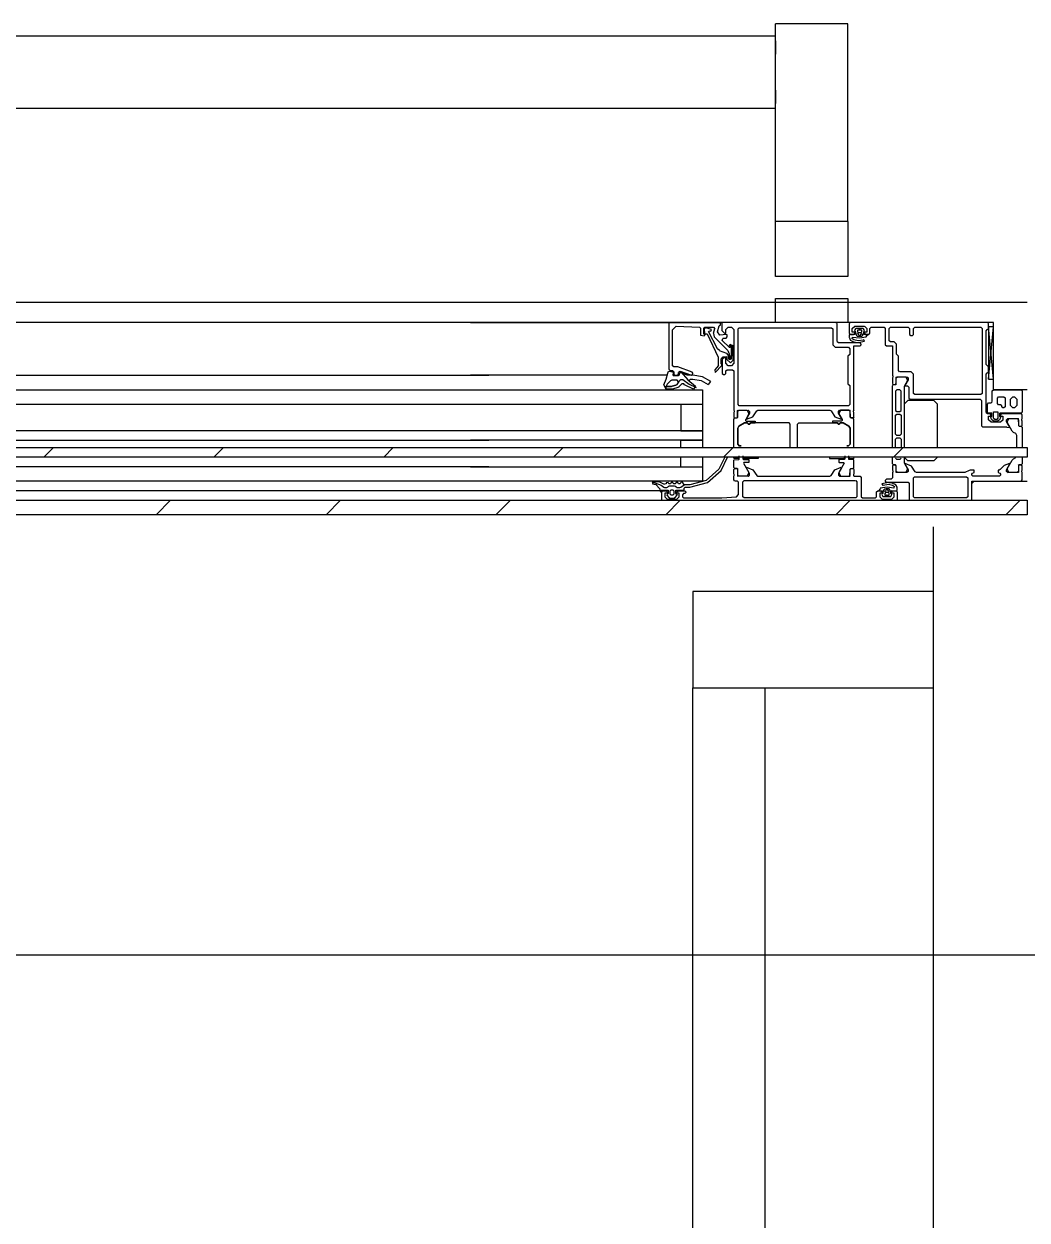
# Model space of a CAD drawing. Header units: metres. Extents: x 2.3 to 42.8, y 0.9 to 31.9.
# Drawn here: x 4.9037 to 5.068, y 13.5045 to 13.7004 of the extents above; entities that cross this region are included whole.
import ezdxf

# ---------------------------------------------------------------- set-up
doc = ezdxf.new("R2010")
doc.units = ezdxf.units.M
for name, color, linetype in [('ARREDI', 9, 'Continuous'), ('INFISSI_VETRATE', 4, 'Continuous'), ('PARETI_STRUTTURE', 7, 'Continuous')]:
    doc.layers.add(name, color=color, linetype=linetype)

msp = doc.modelspace()

# ---------------------------------------------------------------- linework, layer by layer
at = {"layer": 'ARREDI'}
for points in [[(5.03863, 13.66805), (5.03863, 13.69833), (5.03863, 13.69944), (5.03863, 13.70015), (5.03863, 13.70038), (5.02682, 13.70038)], [(5.03862, 13.66804), (5.02682, 13.66804), (5.02682, 13.69832), (5.02682, 13.69945), (5.02682, 13.70014), (5.02682, 13.70038)], [(5.02682, 13.69839), (4.7638, 13.69839)], [(5.03863, 13.68838), (5.03863, 13.68984), (5.03863, 13.69154), (5.03863, 13.69335), (5.03863, 13.69517), (5.03863, 13.69687), (5.03863, 13.69833), (5.03863, 13.69944)], [(5.02682, 13.6976), (5.02682, 13.69665), (5.02682, 13.69543)], [(5.02682, 13.68953), (5.02682, 13.68831), (5.02682, 13.68736)], [(4.7638, 13.68658), (5.02681, 13.68658)], [(5.02682, 13.65902), (5.02682, 13.66805)], [(5.03863, 13.66804), (5.03863, 13.65902)], [(5.03863, 13.65902), (5.02682, 13.65902)], [(5.02682, 13.6515), (5.02682, 13.65543)], [(5.02682, 13.65543), (5.03863, 13.65543), (5.03863, 13.6515)], [(5.0625, 13.6515), (4.42386, 13.6515)], [(5.03863, 13.6515), (5.02682, 13.6515)], [(4.7983, 13.64283), (4.97982, 13.64283)], [(4.7983, 13.64047), (4.97982, 13.64047)], [(4.7983, 13.6381), (4.97982, 13.6381)], [(4.7983, 13.63377), (4.97982, 13.63377)], [(4.7983, 13.63219), (4.97982, 13.63219)], [(4.97982, 13.62787), (4.7983, 13.62787)], [(4.97982, 13.62551), (4.7983, 13.62551)], [(4.97982, 13.62394), (4.7983, 13.62394)]]:
    msp.add_lwpolyline(points, dxfattribs=at)
at = {"layer": 'INFISSI_VETRATE'}
for points in [[(4.90694, 13.62945), (4.90851, 13.63102)], [(4.93478, 13.62945), (4.93635, 13.63102)], [(4.96262, 13.62945), (4.96419, 13.63102)], [(4.99046, 13.62945), (4.99203, 13.63102)], [(5.0183, 13.62945), (5.01987, 13.63102)], [(5.04614, 13.62945), (5.04771, 13.63102)], [(4.92533, 13.62), (4.92769, 13.62236)], [(4.95317, 13.62), (4.95553, 13.62236)], [(4.98101, 13.62), (4.98337, 13.62236)], [(5.00885, 13.62), (5.01121, 13.62236)], [(5.03669, 13.62), (5.03906, 13.62236)], [(5.06454, 13.62), (5.0669, 13.62236)]]:
    msp.add_lwpolyline(points, dxfattribs=at)
at = {"layer": 'PARETI_STRUTTURE'}
for points in [[(4.41835, 13.65484), (5.06802, 13.65484)], [(5.00934, 13.6515), (5.01801, 13.6515), (4.76798, 13.6515)], [(5.00935, 13.6515), (4.77665, 13.6515), (4.76799, 13.6515)], [(4.97686, 13.6515), (5.00954, 13.6515), (5.00935, 13.6513)], [(5.00935, 13.6513), (5.00935, 13.64381)], [(5.01777, 13.6511), (5.01781, 13.6511), (5.01781, 13.65149), (5.00954, 13.65149)], [(5.00994, 13.65029), (5.01055, 13.65087)], [(5.01055, 13.65088), (5.01436, 13.65071)], [(5.0173, 13.64993), (5.01757, 13.65095)], [(5.01757, 13.65096), (5.01777, 13.6511)], [(5.03671, 13.6515), (5.018, 13.6515), (5.018, 13.65016), (5.01845, 13.64972), (5.01868, 13.64972), (5.01868, 13.65032)], [(5.03691, 13.6515), (5.018, 13.6515)], [(5.03691, 13.6513), (5.03671, 13.65149)], [(5.03691, 13.64835), (5.03691, 13.6513)], [(5.03907, 13.6515), (5.03888, 13.6513)], [(5.03888, 13.6513), (5.03888, 13.64973)], [(5.06801, 13.64047), (5.0625, 13.64047), (5.0625, 13.6515), (5.0389, 13.6515)], [(5.06152, 13.6515), (5.03907, 13.6515)], [(5.03939, 13.65051), (5.03978, 13.6509)], [(5.03978, 13.6509), (5.04135, 13.6509)], [(5.04136, 13.6509), (5.04175, 13.65052)], [(5.06171, 13.6513), (5.06152, 13.65149)], [(5.06171, 13.65052), (5.06171, 13.65129)], [(5.00994, 13.64441), (5.00994, 13.65028)], [(5.01436, 13.65072), (5.01455, 13.65052)], [(5.01454, 13.65052), (5.01454, 13.64941)], [(5.01454, 13.6494), (5.01514, 13.64932)], [(5.01515, 13.64932), (5.01529, 13.64957), (5.01505, 13.64957), (5.01505, 13.65051)], [(5.01506, 13.65051), (5.01525, 13.65071)], [(5.0154, 13.65062), (5.01513, 13.65044)], [(5.01514, 13.65044), (5.01518, 13.64964), (5.01561, 13.64962), (5.01744, 13.64583), (5.01744, 13.64443)], [(5.01525, 13.65071), (5.01664, 13.65071)], [(5.01632, 13.65034), (5.0154, 13.65062)], [(5.01729, 13.64719), (5.01585, 13.65001)], [(5.01586, 13.65001), (5.01595, 13.65012)], [(5.01595, 13.65012), (5.01623, 13.65004)], [(5.01623, 13.65004), (5.01632, 13.65034)], [(5.01683, 13.65046), (5.01662, 13.6497)], [(5.01663, 13.6497), (5.01678, 13.64913)], [(5.01664, 13.65071), (5.01684, 13.65046)], [(5.01678, 13.64913), (5.019, 13.6469)], [(5.01771, 13.64943), (5.0173, 13.64993)], [(5.01879, 13.64953), (5.01771, 13.64943)], [(5.01808, 13.64855), (5.0182, 13.64888)], [(5.0182, 13.64889), (5.0187, 13.64893)], [(5.01868, 13.65031), (5.01907, 13.6507)], [(5.0187, 13.64893), (5.01888, 13.64912)], [(5.01888, 13.64945), (5.01879, 13.64953)], [(5.01888, 13.64912), (5.01888, 13.64945)], [(5.01907, 13.65071), (5.01959, 13.65071)], [(5.01958, 13.65071), (5.01997, 13.65032)], [(5.01998, 13.65031), (5.01998, 13.64795)], [(5.02069, 13.65043), (5.02088, 13.65063)], [(5.02069, 13.63803), (5.02069, 13.65043)], [(5.02088, 13.65063), (5.03601, 13.65063)], [(5.036, 13.65063), (5.0362, 13.65044)], [(5.0362, 13.65043), (5.0362, 13.64784)], [(5.03888, 13.64972), (5.03907, 13.64953)], [(5.03898, 13.64952), (5.0389, 13.64944)], [(5.0389, 13.64944), (5.0389, 13.64904), (5.03892, 13.64897)], [(5.03891, 13.64896), (5.03903, 13.64866)], [(5.03983, 13.64952), (5.03898, 13.64952)], [(5.03907, 13.64953), (5.03959, 13.64953)], [(5.03935, 13.6488), (5.03944, 13.6491)], [(5.03978, 13.64972), (5.03978, 13.64992), (5.03939, 13.64992), (5.03939, 13.65052)], [(5.03943, 13.64909), (5.04054, 13.64895), (5.04165, 13.64913)], [(5.03958, 13.64953), (5.03978, 13.64972)], [(5.03992, 13.65047), (5.03974, 13.65017)], [(5.03974, 13.65018), (5.03982, 13.65005)], [(5.0399, 13.6496), (5.03982, 13.64952)], [(5.03983, 13.65006), (5.03991, 13.64998)], [(5.0399, 13.64998), (5.0399, 13.64961)], [(5.03999, 13.6505), (5.03992, 13.65046)], [(5.04115, 13.6505), (5.03999, 13.6505)], [(5.04023, 13.64962), (5.04002, 13.64952), (5.04006, 13.64933)], [(5.04007, 13.64933), (5.04018, 13.64925)], [(5.04018, 13.64924), (5.04038, 13.64923), (5.04069, 13.64924), (5.04091, 13.64926)], [(5.04022, 13.65023), (5.04022, 13.64995)], [(5.04093, 13.65023), (5.04022, 13.65023)], [(5.04022, 13.64995), (5.04033, 13.64983)], [(5.04038, 13.64957), (5.04023, 13.64963)], [(5.04034, 13.64984), (5.04081, 13.64984)], [(5.04076, 13.64957), (5.04058, 13.64924), (5.04038, 13.64957)], [(5.04091, 13.64962), (5.04076, 13.64956)], [(5.04081, 13.64984), (5.04093, 13.64996)], [(5.04107, 13.64938), (5.04109, 13.64941), (5.04113, 13.64952), (5.04091, 13.64962)], [(5.04091, 13.64926), (5.04108, 13.64938)], [(5.04093, 13.64995), (5.04093, 13.65023)], [(5.04123, 13.65046), (5.04116, 13.6505)], [(5.04138, 13.65017), (5.04123, 13.65046)], [(5.04132, 13.64952), (5.04124, 13.64961)], [(5.04125, 13.64998), (5.04133, 13.65006)], [(5.04125, 13.6496), (5.04125, 13.64998)], [(5.04132, 13.65005), (5.04138, 13.65017)], [(5.04194, 13.64952), (5.04132, 13.64952)], [(5.04175, 13.65051), (5.04175, 13.64991), (5.04136, 13.64991), (5.04136, 13.64972)], [(5.04136, 13.64972), (5.04155, 13.64953)], [(5.04155, 13.64953), (5.04207, 13.64953)], [(5.04165, 13.64914), (5.04194, 13.64953)], [(5.04165, 13.64914), (5.04165, 13.64914)], [(5.04207, 13.64953), (5.04226, 13.64972)], [(5.04226, 13.65051), (5.04246, 13.65071)], [(5.04226, 13.64972), (5.04226, 13.65052)], [(5.04246, 13.65071), (5.04459, 13.65071)], [(5.04459, 13.65071), (5.04478, 13.65051)], [(5.04478, 13.65051), (5.04478, 13.64783)], [(5.04545, 13.65051), (5.04565, 13.6507)], [(5.04545, 13.6485), (5.04545, 13.6505)], [(5.04565, 13.65071), (5.04857, 13.65071)], [(5.04856, 13.65071), (5.04876, 13.65051)], [(5.04876, 13.65051), (5.04876, 13.64952)], [(5.04876, 13.64953), (5.04895, 13.64933)], [(5.04896, 13.64933), (5.04923, 13.64933)], [(5.04923, 13.64933), (5.04943, 13.64952)], [(5.04943, 13.65051), (5.04962, 13.6507)], [(5.04943, 13.64953), (5.04943, 13.65051)], [(5.04962, 13.65071), (5.06046, 13.65071)], [(5.06045, 13.65071), (5.06065, 13.65051)], [(5.06065, 13.65051), (5.06065, 13.63988)], [(5.06132, 13.65011), (5.06147, 13.65031)], [(5.06132, 13.64461), (5.06132, 13.65011)], [(5.06148, 13.65031), (5.06156, 13.65032)], [(5.06156, 13.65032), (5.06171, 13.65052)], [(5.0625, 13.64221), (5.0625, 13.65079), (5.06171, 13.65079), (5.06171, 13.64221), (5.0625, 13.64221), (5.06171, 13.65079)], [(5.06172, 13.64221), (5.06251, 13.65079)], [(5.01764, 13.64687), (5.01729, 13.64719)], [(5.01925, 13.64738), (5.01807, 13.64854)], [(5.019, 13.64691), (5.01923, 13.64635)], [(5.01938, 13.64787), (5.01921, 13.64771)], [(5.01921, 13.6477), (5.01932, 13.64759)], [(5.01937, 13.64738), (5.01926, 13.64738)], [(5.01932, 13.64759), (5.0195, 13.64777)], [(5.01985, 13.64768), (5.01938, 13.64787)], [(5.01951, 13.64754), (5.01938, 13.64737)], [(5.01949, 13.64777), (5.01969, 13.64767)], [(5.01958, 13.64751), (5.01951, 13.64754)], [(5.01958, 13.64622), (5.01958, 13.64751)], [(5.01969, 13.64766), (5.01969, 13.64625)], [(5.01985, 13.64527), (5.01985, 13.64768)], [(5.01998, 13.64795), (5.01998, 13.64756)], [(5.01998, 13.64756), (5.01998, 13.64481)], [(5.0362, 13.64783), (5.03659, 13.64745)], [(5.03659, 13.64744), (5.03876, 13.64744)], [(5.0371, 13.64815), (5.03691, 13.64834)], [(5.04065, 13.64815), (5.03711, 13.64815)], [(5.03896, 13.64724), (5.03896, 13.64626), (5.03868, 13.64598), (5.03868, 13.64145), (5.03896, 13.64117), (5.03896, 13.63804)], [(5.03876, 13.64744), (5.03895, 13.64725)], [(5.03903, 13.64865), (5.03906, 13.64861), (5.03932, 13.64847), (5.0395, 13.64839), (5.03971, 13.64831), (5.03992, 13.64825), (5.04013, 13.64821), (5.04033, 13.6482)], [(5.03964, 13.64865), (5.03947, 13.64873), (5.03935, 13.64881)], [(5.04034, 13.64847), (5.03964, 13.64864)], [(5.03966, 13.645), (5.03966, 13.64764), (5.04065, 13.64764)], [(5.04116, 13.64861), (5.04034, 13.64847)], [(5.04034, 13.6482), (5.04138, 13.64841)], [(5.04084, 13.64795), (5.04065, 13.64815)], [(5.04065, 13.64764), (5.04084, 13.64783)], [(5.04084, 13.64783), (5.04084, 13.64795)], [(5.04126, 13.64865), (5.04116, 13.64861)], [(5.04138, 13.6484), (5.04126, 13.64865)], [(5.04478, 13.64783), (5.04498, 13.64764)], [(5.04498, 13.64764), (5.04597, 13.64764), (5.04597, 13.645)], [(5.04565, 13.64831), (5.04545, 13.6485)], [(5.04624, 13.64831), (5.04566, 13.64831)], [(5.04663, 13.64791), (5.04624, 13.6483)], [(5.04695, 13.64362), (5.04695, 13.64598), (5.04663, 13.6463), (5.04663, 13.64791)], [(5.01884, 13.64643), (5.01763, 13.64686)], [(5.01792, 13.64546), (5.01821, 13.64584)], [(5.01792, 13.64472), (5.01792, 13.64546)], [(5.01848, 13.64579), (5.01809, 13.6454)], [(5.01809, 13.64539), (5.01809, 13.64314)], [(5.01821, 13.64584), (5.01878, 13.64594), (5.01878, 13.64547)], [(5.01868, 13.6448), (5.01868, 13.64579), (5.01848, 13.64579)], [(5.01878, 13.64547), (5.01945, 13.64488)], [(5.0191, 13.64606), (5.01884, 13.64644)], [(5.0191, 13.64549), (5.0191, 13.64606)], [(5.01953, 13.64549), (5.0191, 13.64549)], [(5.01923, 13.64635), (5.01923, 13.6455)], [(5.01923, 13.6455), (5.01942, 13.6455)], [(5.01943, 13.64591), (5.01954, 13.64612)], [(5.01943, 13.6455), (5.01943, 13.64592)], [(5.01945, 13.64488), (5.01984, 13.64527)], [(5.01953, 13.64612), (5.01959, 13.64622)], [(5.01963, 13.64613), (5.01953, 13.64595)], [(5.01953, 13.64594), (5.01953, 13.64549)], [(5.01969, 13.64625), (5.01962, 13.64613)], [(5.03966, 13.64461), (5.03966, 13.645)], [(5.04596, 13.645), (5.04596, 13.64461)], [(5.00849, 13.64125), (5.00889, 13.64218), (5.00918, 13.64317)], [(5.00918, 13.64316), (5.00923, 13.64341)], [(5.00923, 13.64341), (5.00937, 13.64351)], [(5.00935, 13.64382), (5.00954, 13.64362)], [(5.00937, 13.6435), (5.00993, 13.64339)], [(5.00954, 13.64362), (5.00993, 13.64362)], [(5.00992, 13.64339), (5.01002, 13.64327)], [(5.01013, 13.64421), (5.00994, 13.64441)], [(5.00994, 13.64362), (5.01013, 13.64343)], [(5.01002, 13.64326), (5.00997, 13.6429)], [(5.01073, 13.64421), (5.01013, 13.64421)], [(5.01013, 13.64342), (5.01013, 13.64304)], [(5.01013, 13.64303), (5.01033, 13.64284)], [(5.01072, 13.64283), (5.01092, 13.64303)], [(5.01079, 13.6442), (5.01073, 13.64421)], [(5.01315, 13.64334), (5.01079, 13.6442)], [(5.01092, 13.64333), (5.01118, 13.64351)], [(5.01092, 13.64303), (5.01092, 13.64332)], [(5.01101, 13.64285), (5.01118, 13.64331)], [(5.01117, 13.64331), (5.01137, 13.64335)], [(5.01118, 13.64351), (5.01302, 13.64285)], [(5.01137, 13.64335), (5.01242, 13.6421), (5.01369, 13.64107)], [(5.01234, 13.64283), (5.01143, 13.64325)], [(5.01302, 13.64285), (5.01328, 13.64303)], [(5.01328, 13.64316), (5.01316, 13.64334)], [(5.01328, 13.64303), (5.01328, 13.64316)], [(5.01745, 13.64442), (5.01686, 13.64373)], [(5.01686, 13.64373), (5.01693, 13.64327)], [(5.01693, 13.64327), (5.01804, 13.64445)], [(5.01799, 13.64459), (5.01792, 13.64473)], [(5.01804, 13.64444), (5.01799, 13.6446)], [(5.01809, 13.64315), (5.01828, 13.64296)], [(5.01848, 13.64295), (5.01867, 13.64315)], [(5.01907, 13.64441), (5.01868, 13.6448)], [(5.01868, 13.64354), (5.01887, 13.64374)], [(5.01868, 13.64315), (5.01868, 13.64354)], [(5.01888, 13.64374), (5.01978, 13.64374)], [(5.01958, 13.64441), (5.01907, 13.64441)], [(5.01998, 13.6448), (5.01959, 13.64441)], [(5.01978, 13.64374), (5.01997, 13.64355)], [(5.01998, 13.64354), (5.01998, 13.63713)], [(5.03966, 13.64283), (5.03966, 13.64461)], [(5.04596, 13.64461), (5.04596, 13.64283)], [(5.04714, 13.64342), (5.04695, 13.64362)], [(5.04903, 13.64342), (5.04715, 13.64342)], [(5.04943, 13.64303), (5.04904, 13.64342)], [(5.04943, 13.63988), (5.04943, 13.64303)], [(5.06148, 13.64442), (5.06132, 13.64461)], [(5.06132, 13.64303), (5.06147, 13.64322)], [(5.06132, 13.63672), (5.06132, 13.64303)], [(5.06156, 13.6444), (5.06147, 13.64442)], [(5.06148, 13.64322), (5.06156, 13.64323)], [(5.06171, 13.64421), (5.06156, 13.6444)], [(5.06156, 13.64324), (5.06171, 13.64343)], [(5.06171, 13.64343), (5.06171, 13.64421)], [(5.00908, 13.64283), (4.97686, 13.64283)], [(5.0089, 13.64055), (5.00849, 13.64125)], [(5.00907, 13.64136), (5.0089, 13.64104)], [(5.00981, 13.64055), (5.0089, 13.64055), (5.0089, 13.64104), (5.0089, 13.64102), (5.00975, 13.64102), (5.0089, 13.64102)], [(5.00963, 13.64192), (5.00907, 13.64136)], [(5.00982, 13.64202), (5.00963, 13.64192)], [(5.00976, 13.64102), (5.00987, 13.64103), (5.00976, 13.64102)], [(5.01068, 13.64202), (5.00982, 13.64202)], [(5.01049, 13.64122), (5.00986, 13.64104), (5.01049, 13.64122)], [(5.00997, 13.64291), (5.0101, 13.64277)], [(5.01009, 13.64278), (5.0109, 13.64278)], [(5.01033, 13.64283), (5.01072, 13.64283)], [(5.01049, 13.64122), (5.01068, 13.64134)], [(5.01089, 13.64168), (5.01067, 13.64202)], [(5.01068, 13.64134), (5.0109, 13.64168), (5.01111, 13.64205)], [(5.0109, 13.64278), (5.01101, 13.64286)], [(5.01144, 13.64146), (5.01102, 13.64098)], [(5.01111, 13.64205), (5.01129, 13.64216)], [(5.01128, 13.64216), (5.01153, 13.64216)], [(5.01177, 13.64142), (5.01144, 13.64146)], [(5.01154, 13.64216), (5.01162, 13.64214)], [(5.01163, 13.64214), (5.01266, 13.64139), (5.0138, 13.64081)], [(5.01192, 13.64127), (5.01177, 13.64142)], [(5.01338, 13.64058), (5.01192, 13.64128)], [(5.01327, 13.64283), (5.01234, 13.64283)], [(5.01266, 13.64186), (5.0128, 13.64221)], [(5.0128, 13.6422), (5.01327, 13.6422)], [(5.01327, 13.6422), (5.01462, 13.64198), (5.0158, 13.64133)], [(5.0162, 13.64182), (5.01482, 13.64257), (5.01328, 13.64284)], [(5.0137, 13.64107), (5.01338, 13.64059)], [(5.01581, 13.64133), (5.0162, 13.64183)], [(5.01828, 13.64295), (5.01848, 13.64295)], [(5.03966, 13.64244), (5.03966, 13.64283)], [(5.03966, 13.63712), (5.03966, 13.64244)], [(5.04596, 13.64283), (5.04605, 13.64272)], [(5.04604, 13.64255), (5.04596, 13.64244)], [(5.04596, 13.64244), (5.04596, 13.64147)], [(5.04596, 13.64146), (5.04608, 13.64134)], [(5.04597, 13.64114), (5.04616, 13.64133)], [(5.04597, 13.63102), (5.04597, 13.64113)], [(5.04604, 13.64273), (5.04604, 13.64255)], [(5.04608, 13.64134), (5.04647, 13.64134)], [(5.04617, 13.64133), (5.04649, 13.64133)], [(5.04647, 13.64134), (5.04659, 13.64147)], [(5.04649, 13.64133), (5.04661, 13.64146)], [(5.04659, 13.64146), (5.04659, 13.64255), (5.04832, 13.6426)], [(5.04659, 13.64255), (5.04663, 13.64259)], [(5.0466, 13.6424), (5.0468, 13.64259)], [(5.0466, 13.64145), (5.0466, 13.6424)], [(5.0468, 13.64259), (5.04818, 13.64259)], [(5.04792, 13.64109), (5.0479, 13.64099)], [(5.04844, 13.64199), (5.04793, 13.64109)], [(5.04852, 13.6424), (5.04852, 13.64212), (5.04798, 13.64118)], [(5.04798, 13.64118), (5.04802, 13.64109)], [(5.04802, 13.6411), (5.04844, 13.6411)], [(5.04817, 13.64259), (5.04845, 13.642)], [(5.04833, 13.6426), (5.04852, 13.6424)], [(5.04844, 13.6411), (5.04864, 13.64091)], [(4.97686, 13.64046), (5.01486, 13.64046), (5.01486, 13.63101)], [(5.0089, 13.64055), (5.0089, 13.64055)], [(5.00994, 13.64057), (5.0098, 13.64055)], [(5.0108, 13.64082), (5.00994, 13.64057)], [(5.01103, 13.64097), (5.01079, 13.64082)], [(5.04647, 13.64023), (5.04647, 13.63708)], [(5.04667, 13.64043), (5.04648, 13.64024)], [(5.04718, 13.64043), (5.04667, 13.64043)], [(5.04738, 13.64023), (5.04718, 13.64043)], [(5.04738, 13.63708), (5.04738, 13.64024)], [(5.0479, 13.64099), (5.0479, 13.63102)], [(5.04864, 13.6409), (5.04864, 13.6391)], [(5.04864, 13.63909), (5.04884, 13.6389)], [(5.04962, 13.63968), (5.04943, 13.63988)], [(5.06045, 13.63968), (5.04962, 13.63968)], [(5.06065, 13.63988), (5.06046, 13.63969)], [(5.0623, 13.64029), (5.0625, 13.64047)], [(5.0623, 13.63852), (5.0623, 13.6403)], [(5.0625, 13.64047), (5.06703, 13.64047)], [(5.06317, 13.63909), (5.06335, 13.63929)], [(5.06317, 13.63819), (5.06317, 13.63909)], [(5.06335, 13.63929), (5.06422, 13.63929)], [(5.06422, 13.63929), (5.06443, 13.63912)], [(5.06443, 13.63913), (5.06443, 13.63767)], [(5.0653, 13.6389), (5.06568, 13.63929)], [(5.06569, 13.63929), (5.06597, 13.63929)], [(5.06597, 13.63929), (5.06635, 13.6389)], [(5.06703, 13.64047), (5.06722, 13.64029)], [(5.06723, 13.64029), (5.06723, 13.63686)], [(5.01132, 13.6381), (5.01132, 13.63376), (5.01486, 13.63376), (4.97686, 13.63376)], [(4.97686, 13.6381), (5.01486, 13.6381)], [(5.01998, 13.63712), (5.02006, 13.63701)], [(5.0206, 13.63599), (5.0206, 13.63707), (5.02234, 13.63713)], [(5.0206, 13.63708), (5.02064, 13.63712)], [(5.02061, 13.63692), (5.02081, 13.63712)], [(5.02088, 13.63783), (5.02069, 13.63803)], [(5.02081, 13.63712), (5.02218, 13.63712)], [(5.03876, 13.63783), (5.02088, 13.63783)], [(5.02218, 13.63712), (5.02245, 13.63652)], [(5.02234, 13.63712), (5.02253, 13.63693)], [(5.02373, 13.63699), (5.02391, 13.63713)], [(5.02391, 13.63712), (5.03572, 13.63712)], [(5.03573, 13.63712), (5.03592, 13.63699)], [(5.0371, 13.63693), (5.0373, 13.63712)], [(5.03746, 13.63712), (5.03719, 13.63652)], [(5.0373, 13.63712), (5.039, 13.63712), (5.03904, 13.63599)], [(5.03883, 13.63712), (5.03746, 13.63712)], [(5.03896, 13.63803), (5.03876, 13.63784)], [(5.03903, 13.63692), (5.03884, 13.63712)], [(5.03899, 13.63712), (5.03904, 13.63708)], [(5.03958, 13.63702), (5.03967, 13.63713)], [(5.04789, 13.63811), (5.04789, 13.63103)], [(5.04848, 13.6387), (5.0479, 13.6381)], [(5.05278, 13.6387), (5.04848, 13.6387)], [(5.04884, 13.6389), (5.06034, 13.6389)], [(5.05337, 13.63811), (5.05277, 13.63871)], [(5.05337, 13.63102), (5.05337, 13.63811)], [(5.06033, 13.6389), (5.06053, 13.6387)], [(5.06053, 13.6387), (5.06053, 13.63456)], [(5.06152, 13.63813), (5.06171, 13.63831)], [(5.06152, 13.63677), (5.06152, 13.63813)], [(5.06171, 13.63831), (5.06214, 13.63831)], [(5.06214, 13.63831), (5.0623, 13.63851)], [(5.06335, 13.63799), (5.06317, 13.63819)], [(5.06367, 13.63799), (5.06335, 13.63799)], [(5.06388, 13.63783), (5.06367, 13.638)], [(5.06388, 13.63771), (5.06388, 13.63783)], [(5.06406, 13.63752), (5.06388, 13.63771)], [(5.06422, 13.63752), (5.06405, 13.63752)], [(5.06443, 13.63768), (5.06422, 13.63751)], [(5.0653, 13.63791), (5.0653, 13.6389)], [(5.06569, 13.63752), (5.0653, 13.63791)], [(5.06597, 13.63752), (5.06569, 13.63752)], [(5.06636, 13.63791), (5.06597, 13.63752)], [(5.06636, 13.6389), (5.06636, 13.63791)], [(5.02006, 13.63684), (5.01997, 13.63673)], [(5.01998, 13.63673), (5.01998, 13.636)], [(5.01998, 13.63599), (5.0201, 13.63587)], [(5.01998, 13.63566), (5.02017, 13.63586)], [(5.01998, 13.63102), (5.01998, 13.63566)], [(5.02006, 13.63702), (5.02006, 13.63684)], [(5.0201, 13.63587), (5.02048, 13.63587)], [(5.02017, 13.63586), (5.02049, 13.63586)], [(5.02048, 13.63587), (5.02061, 13.636)], [(5.02049, 13.63586), (5.02062, 13.63599)], [(5.02061, 13.63598), (5.02061, 13.63692)], [(5.02193, 13.63561), (5.0219, 13.63552)], [(5.02191, 13.63552), (5.02191, 13.63543)], [(5.02191, 13.63543), (5.02199, 13.63535)], [(5.02245, 13.63652), (5.02194, 13.63562)], [(5.02198, 13.63535), (5.02348, 13.63535)], [(5.02254, 13.63693), (5.02254, 13.63665), (5.02199, 13.63571)], [(5.02199, 13.63571), (5.02205, 13.63563)], [(5.02204, 13.63563), (5.02309, 13.63606), (5.02372, 13.63699)], [(5.02348, 13.63535), (5.02348, 13.63503)], [(5.03591, 13.63699), (5.03655, 13.63606), (5.03759, 13.63563)], [(5.03766, 13.63535), (5.03616, 13.63535)], [(5.03616, 13.63535), (5.03616, 13.63503)], [(5.03765, 13.63571), (5.03711, 13.63665), (5.03711, 13.63693)], [(5.03719, 13.63652), (5.0377, 13.63562)], [(5.0376, 13.63563), (5.03765, 13.63571)], [(5.03773, 13.63543), (5.03765, 13.63535)], [(5.03771, 13.63561), (5.03774, 13.63552)], [(5.03773, 13.63552), (5.03773, 13.63543)], [(5.03903, 13.63598), (5.03903, 13.63692)], [(5.03915, 13.63586), (5.03904, 13.63599)], [(5.03904, 13.63599), (5.03915, 13.63587)], [(5.03947, 13.63586), (5.03915, 13.63586)], [(5.03916, 13.63587), (5.03955, 13.63587)], [(5.03966, 13.63566), (5.03947, 13.63586)], [(5.03955, 13.63587), (5.03967, 13.636)], [(5.03958, 13.63684), (5.03958, 13.63702)], [(5.03966, 13.63673), (5.03958, 13.63684)], [(5.03966, 13.63599), (5.03966, 13.63673)], [(5.03966, 13.63102), (5.03966, 13.63566)], [(5.04647, 13.63708), (5.04667, 13.63689)], [(5.04647, 13.6363), (5.04667, 13.63649)], [(5.04647, 13.63319), (5.04647, 13.6363)], [(5.04667, 13.63689), (5.04718, 13.63689)], [(5.04667, 13.63649), (5.04718, 13.63649)], [(5.04718, 13.63689), (5.04738, 13.63708)], [(5.04718, 13.63649), (5.04738, 13.6363)], [(5.04738, 13.6363), (5.04738, 13.63319)], [(5.06152, 13.63653), (5.06132, 13.63671)], [(5.06164, 13.63665), (5.06151, 13.63676)], [(5.06191, 13.63653), (5.06152, 13.63653)], [(5.06195, 13.63665), (5.06163, 13.63665)], [(5.06171, 13.63555), (5.06171, 13.63615), (5.0621, 13.63615), (5.0621, 13.63634)], [(5.06211, 13.63516), (5.06172, 13.63555)], [(5.06211, 13.63634), (5.06191, 13.63653)], [(5.06226, 13.63664), (5.06196, 13.63665)], [(5.06207, 13.63586), (5.06216, 13.63604)], [(5.06225, 13.63555), (5.06207, 13.63585)], [(5.06368, 13.63516), (5.06211, 13.63516)], [(5.06216, 13.63604), (5.06227, 13.63615)], [(5.06259, 13.63535), (5.06224, 13.63555)], [(5.06226, 13.63616), (5.06226, 13.63664)], [(5.06254, 13.63579), (5.06254, 13.63685)], [(5.06254, 13.63685), (5.06325, 13.63685)], [(5.06274, 13.63559), (5.06254, 13.63578)], [(5.06317, 13.63535), (5.06259, 13.63535)], [(5.06305, 13.63559), (5.06273, 13.63559)], [(5.06325, 13.63579), (5.06305, 13.63559)], [(5.06351, 13.63555), (5.06316, 13.63535)], [(5.06325, 13.63685), (5.06325, 13.63578)], [(5.06369, 13.63586), (5.06351, 13.63555)], [(5.06352, 13.63664), (5.06352, 13.63615)], [(5.06352, 13.63615), (5.06362, 13.63604)], [(5.06384, 13.63665), (5.06353, 13.63664)], [(5.06362, 13.63603), (5.06369, 13.63587)], [(5.06388, 13.63653), (5.06368, 13.63634)], [(5.06368, 13.63634), (5.06368, 13.63614), (5.06407, 13.63614), (5.06407, 13.63555)], [(5.06408, 13.63555), (5.06369, 13.63516)], [(5.06707, 13.63665), (5.06383, 13.63665)], [(5.06703, 13.63653), (5.06388, 13.63653)], [(5.06467, 13.63556), (5.06486, 13.63576)], [(5.06521, 13.63434), (5.06467, 13.63529), (5.06467, 13.63556)], [(5.06475, 13.63514), (5.06503, 13.63574)], [(5.06558, 13.63371), (5.06476, 13.63514)], [(5.06486, 13.63576), (5.06656, 13.63576), (5.0666, 13.63462)], [(5.06503, 13.63574), (5.0664, 13.63574)], [(5.06639, 13.63574), (5.06659, 13.63555)], [(5.06656, 13.63576), (5.0666, 13.63572)], [(5.06659, 13.63555), (5.06659, 13.6346)], [(5.06723, 13.63634), (5.06703, 13.63653)], [(5.06723, 13.63686), (5.06707, 13.63665)], [(5.06723, 13.63535), (5.06714, 13.63546)], [(5.06715, 13.63564), (5.06723, 13.63575)], [(5.06715, 13.63546), (5.06715, 13.63564)], [(5.06723, 13.63575), (5.06723, 13.63634)], [(5.06723, 13.63462), (5.06723, 13.63536)], [(5.02061, 13.63157), (5.02061, 13.63416), (5.02061, 13.63157)], [(5.02234, 13.63492), (5.02234, 13.63484), (5.02234, 13.63492)], [(5.02258, 13.63484), (5.02258, 13.63492), (5.02258, 13.63484)], [(5.02903, 13.63504), (5.0227, 13.63504), (5.02348, 13.63504)], [(5.02923, 13.63484), (5.02903, 13.63504)], [(5.02923, 13.63102), (5.02923, 13.63484)], [(5.03041, 13.63484), (5.03061, 13.63504)], [(5.03041, 13.63102), (5.03041, 13.63484)], [(5.03061, 13.63504), (5.03694, 13.63504), (5.03616, 13.63504)], [(5.03707, 13.63484), (5.03707, 13.63492), (5.03707, 13.63484)], [(5.0373, 13.63492), (5.0373, 13.63484), (5.0373, 13.63492)], [(5.03903, 13.63157), (5.03903, 13.63416), (5.03903, 13.63157)], [(5.04667, 13.63299), (5.04648, 13.63318)], [(5.04738, 13.63319), (5.04718, 13.63299)], [(5.06053, 13.63456), (5.06073, 13.63437)], [(5.06073, 13.63437), (5.06465, 13.63437)], [(5.06465, 13.63437), (5.06472, 13.63436)], [(5.06471, 13.63436), (5.06516, 13.63426)], [(5.06516, 13.63426), (5.06521, 13.63435)], [(5.06581, 13.63348), (5.06558, 13.63371)], [(5.06616, 13.63329), (5.06581, 13.63348)], [(5.06636, 13.63295), (5.06616, 13.63329)], [(5.06659, 13.6346), (5.06672, 13.63448)], [(5.0666, 13.63462), (5.06673, 13.6345)], [(5.06671, 13.63448), (5.06703, 13.63448)], [(5.06672, 13.6345), (5.06711, 13.6345)], [(5.06703, 13.63448), (5.06722, 13.63429)], [(5.06711, 13.6345), (5.06722, 13.63463)], [(5.06723, 13.63429), (5.06723, 13.63102)], [(5.01132, 13.63102), (5.01132, 13.63219), (5.01486, 13.63219), (4.97686, 13.63219)], [(5.02116, 13.63126), (5.02092, 13.63126), (5.02116, 13.63126)], [(5.03848, 13.63126), (5.03872, 13.63126), (5.03848, 13.63126)], [(5.04647, 13.6324), (5.04667, 13.63259)], [(5.04647, 13.63102), (5.04647, 13.6324)], [(5.04718, 13.63299), (5.04667, 13.63299)], [(5.04667, 13.6326), (5.04718, 13.6326)], [(5.04718, 13.6326), (5.04738, 13.6324)], [(5.04738, 13.6324), (5.04738, 13.63102)], [(5.06636, 13.63102), (5.06636, 13.63295)], [(4.75302, 13.63102), (5.06801, 13.63102)], [(5.06801, 13.62945), (4.75303, 13.62945)], [(5.01486, 13.62945), (5.01486, 13.6255), (4.97686, 13.6255)], [(5.01132, 13.62786), (5.01132, 13.62944)], [(5.01852, 13.62945), (5.01753, 13.62745)], [(5.01789, 13.62727), (5.01896, 13.62945)], [(5.01998, 13.62776), (5.01998, 13.6289), (5.01999, 13.62894), (5.02002, 13.62897), (5.02006, 13.62897), (5.02077, 13.62904), (5.02081, 13.62905), (5.02084, 13.62908), (5.02084, 13.62912), (5.02084, 13.62966)], [(5.02078, 13.62931), (5.02076, 13.62927), (5.02073, 13.62924), (5.02069, 13.62923), (5.02005, 13.62923), (5.02001, 13.62924), (5.01998, 13.62927), (5.01998, 13.62931)], [(5.02147, 13.62966), (5.02147, 13.62915), (5.02149, 13.62911), (5.02151, 13.62908), (5.02156, 13.62907), (5.02238, 13.62907), (5.02242, 13.62907), (5.02244, 13.62904), (5.02246, 13.629), (5.02246, 13.62864), (5.02244, 13.62859), (5.02242, 13.62857), (5.02238, 13.62857), (5.02163, 13.62857)], [(5.02399, 13.62923), (5.02162, 13.62923), (5.02158, 13.62924), (5.02155, 13.62927), (5.02154, 13.62931)], [(5.02399, 13.62955), (5.02399, 13.62923)], [(5.03565, 13.62955), (5.03565, 13.62923)], [(5.03565, 13.62923), (5.03802, 13.62923), (5.03806, 13.62924), (5.03809, 13.62927), (5.03811, 13.62931)], [(5.03817, 13.62966), (5.03817, 13.62915), (5.03815, 13.62911), (5.03813, 13.62908), (5.03808, 13.62907), (5.03726, 13.62907), (5.03722, 13.62907), (5.0372, 13.62904), (5.03718, 13.629), (5.03718, 13.62864), (5.0372, 13.62859), (5.03722, 13.62857), (5.03726, 13.62857), (5.03801, 13.62857)], [(5.03966, 13.62776), (5.03966, 13.6289), (5.03965, 13.62894), (5.03962, 13.62897), (5.03958, 13.62897), (5.03887, 13.62904), (5.03883, 13.62905), (5.0388, 13.62908), (5.0388, 13.62912), (5.0388, 13.62966)], [(5.03886, 13.62931), (5.03888, 13.62927), (5.03891, 13.62924), (5.03895, 13.62923), (5.03959, 13.62923), (5.03963, 13.62924), (5.03966, 13.62927), (5.03967, 13.62931)], [(5.04597, 13.62835), (5.04597, 13.62945)], [(5.04738, 13.62925), (5.04718, 13.62905)], [(5.04789, 13.62945), (5.04848, 13.62885)], [(5.0479, 13.62945), (5.0479, 13.62849)], [(5.05278, 13.62886), (5.05337, 13.62945)], [(5.06581, 13.62915), (5.06616, 13.62935)], [(5.06723, 13.62945), (5.06723, 13.62835)], [(5.06801, 13.63102), (5.06801, 13.62945)], [(4.97686, 13.62786), (5.01486, 13.62786)], [(5.01753, 13.62744), (5.01544, 13.62562), (5.01276, 13.62491)], [(5.02017, 13.62756), (5.01998, 13.62775)], [(5.01998, 13.62743), (5.0201, 13.62754)], [(5.01998, 13.62669), (5.01998, 13.62743)], [(5.0201, 13.62755), (5.02048, 13.62755)], [(5.02049, 13.62756), (5.02017, 13.62756)], [(5.02048, 13.62755), (5.02061, 13.62744)], [(5.02061, 13.62744), (5.02049, 13.62755)], [(5.0206, 13.62743), (5.0206, 13.62635), (5.02234, 13.62629)], [(5.02061, 13.6265), (5.02061, 13.62744)], [(5.02163, 13.62856), (5.02156, 13.62844)], [(5.02156, 13.62844), (5.02245, 13.6269)], [(5.02199, 13.62771), (5.02205, 13.6278)], [(5.02254, 13.62649), (5.02254, 13.62677), (5.02199, 13.62772)], [(5.02204, 13.62779), (5.02309, 13.62736), (5.02372, 13.62643)], [(5.03591, 13.62643), (5.03655, 13.62736), (5.03759, 13.6278)], [(5.03765, 13.62771), (5.03711, 13.62677), (5.03711, 13.62649)], [(5.03808, 13.62844), (5.03719, 13.6269)], [(5.0373, 13.6263), (5.039, 13.6263), (5.03904, 13.62744)], [(5.0376, 13.62779), (5.03765, 13.62771)], [(5.03801, 13.62856), (5.03808, 13.62844)], [(5.03903, 13.62744), (5.03914, 13.62755)], [(5.03903, 13.6265), (5.03903, 13.62744)], [(5.03904, 13.62743), (5.03915, 13.62754)], [(5.03915, 13.62756), (5.03947, 13.62756)], [(5.03916, 13.62755), (5.03955, 13.62755)], [(5.03947, 13.62756), (5.03966, 13.62775)], [(5.03955, 13.62755), (5.03967, 13.62744)], [(5.03966, 13.62743), (5.03966, 13.6267)], [(5.04596, 13.62802), (5.04596, 13.62729)], [(5.04616, 13.62815), (5.04597, 13.62835)], [(5.04608, 13.62814), (5.04597, 13.62803)], [(5.04647, 13.62814), (5.04608, 13.62814)], [(5.04648, 13.62815), (5.04616, 13.62815)], [(5.04659, 13.62802), (5.04646, 13.62813)], [(5.04667, 13.62905), (5.04648, 13.62925)], [(5.0466, 13.62803), (5.04649, 13.62815)], [(5.04833, 13.62689), (5.04659, 13.62693), (5.04659, 13.62803)], [(5.0466, 13.62709), (5.0466, 13.62803)], [(5.04718, 13.62905), (5.04667, 13.62905)], [(5.0479, 13.62849), (5.04792, 13.62839)], [(5.04792, 13.62839), (5.04844, 13.62749)], [(5.04803, 13.62838), (5.04798, 13.6283)], [(5.04798, 13.6283), (5.04852, 13.62736), (5.04852, 13.62708)], [(5.04971, 13.62702), (5.04907, 13.62795), (5.04803, 13.62839)], [(5.04844, 13.62749), (5.04816, 13.6269)], [(5.04848, 13.62886), (5.05278, 13.62886)], [(5.06363, 13.62738), (5.06346, 13.62729)], [(5.06516, 13.62838), (5.06427, 13.62806), (5.06363, 13.62738)], [(5.06467, 13.62708), (5.06467, 13.62736), (5.06521, 13.62831)], [(5.06475, 13.62749), (5.06557, 13.62892)], [(5.06503, 13.62689), (5.06475, 13.62749)], [(5.0666, 13.62802), (5.0666, 13.62694), (5.06487, 13.62688)], [(5.06521, 13.6283), (5.06516, 13.62839)], [(5.06558, 13.62892), (5.06581, 13.62915)], [(5.06671, 13.62815), (5.06658, 13.62804)], [(5.06659, 13.62803), (5.06659, 13.62709)], [(5.06672, 13.62814), (5.06661, 13.62801)], [(5.06703, 13.62815), (5.06671, 13.62815)], [(5.06711, 13.62814), (5.06672, 13.62814)], [(5.06723, 13.62835), (5.06703, 13.62815)], [(5.06723, 13.62802), (5.06711, 13.62815)], [(5.06723, 13.62728), (5.06723, 13.62802)], [(5.00659, 13.62536), (5.0067, 13.6253)], [(5.00668, 13.62539), (5.00666, 13.62509)], [(5.00773, 13.62539), (5.00668, 13.62539)], [(5.00863, 13.62497), (5.00773, 13.62539)], [(5.01279, 13.62452), (5.01567, 13.6253), (5.01789, 13.62727)], [(5.02006, 13.62658), (5.01997, 13.6267)], [(5.01998, 13.6263), (5.02006, 13.62641)], [(5.01998, 13.62571), (5.01998, 13.6263)], [(5.02017, 13.62551), (5.01998, 13.6257)], [(5.02006, 13.6264), (5.02006, 13.62659)], [(5.02057, 13.62551), (5.02018, 13.62551)], [(5.02076, 13.62531), (5.02057, 13.62551)], [(5.0206, 13.62634), (5.02064, 13.6263)], [(5.02081, 13.6263), (5.02061, 13.6265)], [(5.02218, 13.6263), (5.0208, 13.6263)], [(5.02147, 13.62539), (5.02167, 13.62559)], [(5.02147, 13.62295), (5.02147, 13.6254)], [(5.02167, 13.62559), (5.03993, 13.62559)], [(5.02245, 13.6269), (5.02217, 13.62631)], [(5.02234, 13.6263), (5.02253, 13.62649)], [(5.02373, 13.62643), (5.02391, 13.6263)], [(5.02391, 13.6263), (5.03572, 13.6263)], [(5.03573, 13.6263), (5.03592, 13.62644)], [(5.0371, 13.62649), (5.0373, 13.6263)], [(5.03719, 13.6269), (5.03747, 13.62631)], [(5.03746, 13.6263), (5.03884, 13.6263)], [(5.03883, 13.6263), (5.03903, 13.6265)], [(5.03899, 13.6263), (5.03904, 13.62634)], [(5.03966, 13.62669), (5.03958, 13.62658)], [(5.03958, 13.62658), (5.03958, 13.6264)], [(5.03958, 13.6264), (5.03967, 13.62629)], [(5.03966, 13.6263), (5.04065, 13.6263)], [(5.03994, 13.62559), (5.04013, 13.62539)], [(5.04014, 13.62539), (5.04014, 13.62295)], [(5.04065, 13.6263), (5.04084, 13.6261)], [(5.04084, 13.6261), (5.04084, 13.62295)], [(5.04478, 13.62563), (5.04478, 13.6255)], [(5.04478, 13.62551), (5.04498, 13.62531)], [(5.04498, 13.62582), (5.04479, 13.62563)], [(5.04577, 13.62582), (5.04498, 13.62582)], [(5.04596, 13.62602), (5.04577, 13.62583)], [(5.04596, 13.62728), (5.04605, 13.62717)], [(5.04604, 13.627), (5.04596, 13.62688)], [(5.04596, 13.62689), (5.04596, 13.62603)], [(5.04604, 13.62717), (5.04604, 13.62699)], [(5.04663, 13.62689), (5.04659, 13.62693)], [(5.0468, 13.62689), (5.0466, 13.62709)], [(5.04817, 13.62689), (5.04679, 13.62689)], [(5.04852, 13.62708), (5.04833, 13.62689)], [(5.04939, 13.62602), (5.04958, 13.62622)], [(5.04939, 13.62295), (5.04939, 13.62602)], [(5.04959, 13.62622), (5.05809, 13.62622)], [(5.0499, 13.62689), (5.04971, 13.62703)], [(5.05773, 13.62689), (5.0499, 13.62689)], [(5.05782, 13.62691), (5.05773, 13.62689)], [(5.05852, 13.62726), (5.05781, 13.62691)], [(5.05809, 13.62622), (5.05829, 13.62602)], [(5.05829, 13.62602), (5.05829, 13.62295)], [(5.05861, 13.62728), (5.05853, 13.62727)], [(5.05935, 13.62728), (5.05862, 13.62728)], [(5.05896, 13.62662), (5.0591, 13.6268)], [(5.05896, 13.62649), (5.05896, 13.62662)], [(5.05915, 13.6263), (5.05896, 13.62649)], [(5.05896, 13.62512), (5.05935, 13.62551)], [(5.05896, 13.62236), (5.05896, 13.62551), (5.06801, 13.62551)], [(5.05909, 13.62681), (5.05936, 13.62689)], [(5.06349, 13.6263), (5.05915, 13.6263)], [(5.05935, 13.62689), (5.05935, 13.62728)], [(5.05935, 13.62551), (5.06703, 13.62551)], [(5.06346, 13.62728), (5.06329, 13.62728)], [(5.06329, 13.62728), (5.06329, 13.62689)], [(5.06329, 13.62689), (5.06355, 13.6268)], [(5.06368, 13.62649), (5.06349, 13.6263)], [(5.06355, 13.62681), (5.06369, 13.62663)], [(5.06368, 13.62662), (5.06368, 13.6265)], [(5.06486, 13.62689), (5.06467, 13.62708)], [(5.06639, 13.62689), (5.06502, 13.62689)], [(5.06659, 13.62709), (5.0664, 13.62689)], [(5.0666, 13.62694), (5.06656, 13.62689)], [(5.06703, 13.62551), (5.06722, 13.6257)], [(5.06723, 13.62689), (5.06714, 13.627)], [(5.06715, 13.62717), (5.06723, 13.62729)], [(5.06715, 13.627), (5.06715, 13.62718)], [(5.06723, 13.62571), (5.06723, 13.62689)], [(5.0079, 13.62394), (4.97686, 13.62394)], [(5.00665, 13.62508), (5.00722, 13.62497)], [(5.00669, 13.6253), (5.00705, 13.62522)], [(5.00705, 13.62522), (5.0081, 13.62485)], [(5.00722, 13.62497), (5.00786, 13.62426)], [(5.00785, 13.62426), (5.00789, 13.62385)], [(5.00789, 13.62384), (5.00804, 13.6237)], [(5.00805, 13.6237), (5.00805, 13.62402), (5.00884, 13.62402)], [(5.0081, 13.62484), (5.0085, 13.62449)], [(5.00817, 13.62374), (5.00836, 13.62393)], [(5.00817, 13.62236), (5.00817, 13.62373)], [(5.00836, 13.62394), (5.00888, 13.62394)], [(5.0085, 13.62449), (5.00863, 13.62445)], [(5.00863, 13.62445), (5.00902, 13.62445)], [(5.00891, 13.62508), (5.00864, 13.62498)], [(5.00907, 13.62374), (5.00907, 13.62354), (5.00868, 13.62354), (5.00868, 13.62295)], [(5.00883, 13.62401), (5.00922, 13.62401)], [(5.00887, 13.62394), (5.00907, 13.62374)], [(5.00891, 13.62523), (5.00891, 13.62508)], [(5.00922, 13.62527), (5.00892, 13.62523)], [(5.00907, 13.62338), (5.00899, 13.62317)], [(5.00902, 13.62445), (5.00919, 13.62454)], [(5.00911, 13.62338), (5.00907, 13.62338)], [(5.00923, 13.6235), (5.0091, 13.62338)], [(5.00919, 13.62455), (5.00923, 13.62463)], [(5.00931, 13.62504), (5.00923, 13.62527)], [(5.00923, 13.62401), (5.00923, 13.6235)], [(5.00924, 13.62462), (5.00941, 13.62472)], [(5.00962, 13.62504), (5.00931, 13.62504)], [(5.00941, 13.62472), (5.01028, 13.62472)], [(5.00954, 13.6239), (5.00974, 13.62409)], [(5.00954, 13.62338), (5.00954, 13.6239)], [(5.00974, 13.62319), (5.00955, 13.62338)], [(5.00971, 13.62527), (5.00962, 13.62504)], [(5.01001, 13.62527), (5.0097, 13.62527)], [(5.00974, 13.62409), (5.00998, 13.62409)], [(5.00998, 13.62409), (5.01017, 13.6239)], [(5.01017, 13.62338), (5.00998, 13.62319)], [(5.0101, 13.62504), (5.01002, 13.62527)], [(5.0104, 13.62504), (5.0101, 13.62504)], [(5.01017, 13.6239), (5.01017, 13.62338)], [(5.01029, 13.62472), (5.01046, 13.62463)], [(5.01049, 13.62527), (5.01041, 13.62504)], [(5.01046, 13.62462), (5.0105, 13.62454)], [(5.01061, 13.62338), (5.01048, 13.62351)], [(5.0108, 13.62527), (5.01049, 13.62527)], [(5.01049, 13.6235), (5.01049, 13.62402)], [(5.01049, 13.62401), (5.01088, 13.62401)], [(5.01051, 13.62455), (5.01067, 13.62445)], [(5.01065, 13.62338), (5.0106, 13.62338)], [(5.01065, 13.62374), (5.01084, 13.62393)], [(5.01104, 13.62295), (5.01104, 13.62355), (5.01065, 13.62355), (5.01065, 13.62374)], [(5.01073, 13.62318), (5.01065, 13.62339)], [(5.01068, 13.62445), (5.01115, 13.62445)], [(5.01089, 13.62504), (5.0108, 13.62527)], [(5.01084, 13.62394), (5.01194, 13.62394)], [(5.01088, 13.62401), (5.01171, 13.62401)], [(5.01119, 13.62504), (5.01089, 13.62504)], [(5.01115, 13.62445), (5.01128, 13.62449)], [(5.01128, 13.62527), (5.0112, 13.62504)], [(5.01157, 13.62531), (5.01128, 13.62527)], [(5.01128, 13.62449), (5.01183, 13.62492)], [(5.01175, 13.62346), (5.01155, 13.62327)], [(5.01275, 13.62492), (5.01182, 13.62492), (5.01157, 13.62531)], [(5.01171, 13.62401), (5.01183, 13.62412)], [(5.01194, 13.62346), (5.01175, 13.62346)], [(5.01183, 13.62433), (5.01202, 13.62452)], [(5.01183, 13.62413), (5.01183, 13.62433)], [(5.01194, 13.62394), (5.01214, 13.62374)], [(5.01214, 13.62366), (5.01195, 13.62346)], [(5.01202, 13.62453), (5.01279, 13.62453)], [(5.01214, 13.62374), (5.01214, 13.62365)], [(5.02076, 13.62332), (5.02076, 13.62532)], [(5.04337, 13.62374), (5.04356, 13.62393)], [(5.04337, 13.62295), (5.04337, 13.62374)], [(5.04356, 13.62394), (5.04408, 13.62394)], [(5.04398, 13.62432), (5.04368, 13.62394)], [(5.04368, 13.62394), (5.04431, 13.62394)], [(5.04427, 13.62374), (5.04427, 13.62354), (5.04388, 13.62354), (5.04388, 13.62295)], [(5.0462, 13.62437), (5.04509, 13.62451), (5.04397, 13.62433)], [(5.04398, 13.62433), (5.04398, 13.62433)], [(5.04407, 13.62394), (5.04427, 13.62374)], [(5.04529, 13.62526), (5.04425, 13.62506)], [(5.04425, 13.62506), (5.04437, 13.62481)], [(5.0443, 13.62341), (5.04425, 13.6233)], [(5.0443, 13.62394), (5.04439, 13.62386)], [(5.04438, 13.62349), (5.0443, 13.6234)], [(5.04437, 13.62481), (5.04446, 13.62485)], [(5.04438, 13.62386), (5.04438, 13.62349)], [(5.04447, 13.62485), (5.04529, 13.62499)], [(5.04455, 13.62408), (5.04454, 13.62405), (5.0445, 13.62394), (5.04472, 13.62384)], [(5.04472, 13.6242), (5.04455, 13.62408)], [(5.0447, 13.62351), (5.0447, 13.62323)], [(5.04482, 13.62363), (5.04471, 13.6235)], [(5.04545, 13.62422), (5.04524, 13.62423), (5.04494, 13.62423), (5.04472, 13.6242)], [(5.04472, 13.62384), (5.04487, 13.6239)], [(5.04529, 13.62363), (5.04482, 13.62363)], [(5.04487, 13.62389), (5.04506, 13.62422), (5.04524, 13.62389)], [(5.04498, 13.62531), (5.04852, 13.62531)], [(5.04524, 13.62389), (5.0454, 13.62384)], [(5.0466, 13.62481), (5.04657, 13.62485), (5.04631, 13.62499), (5.04613, 13.62507), (5.04592, 13.62516), (5.04571, 13.62521), (5.0455, 13.62525), (5.04529, 13.62527)], [(5.04529, 13.62499), (5.04599, 13.62482)], [(5.04541, 13.62351), (5.04529, 13.62363)], [(5.0454, 13.62384), (5.0456, 13.62394), (5.04556, 13.62413)], [(5.04541, 13.62323), (5.04541, 13.62351)], [(5.04556, 13.62413), (5.04545, 13.62421)], [(5.04572, 13.62386), (5.04581, 13.62395)], [(5.04572, 13.62348), (5.04572, 13.62385)], [(5.0458, 13.6234), (5.04572, 13.62349)], [(5.0458, 13.62394), (5.04665, 13.62394)], [(5.04589, 13.62328), (5.0458, 13.62341)], [(5.04585, 13.62374), (5.04604, 13.62393)], [(5.04624, 13.62295), (5.04624, 13.62355), (5.04585, 13.62355), (5.04585, 13.62374)], [(5.04599, 13.62482), (5.04615, 13.62473), (5.04628, 13.62465)], [(5.04604, 13.62394), (5.04656, 13.62394)], [(5.04627, 13.62466), (5.04619, 13.62437)], [(5.04655, 13.62394), (5.04675, 13.62374)], [(5.04671, 13.6245), (5.0466, 13.6248)], [(5.04665, 13.62394), (5.04673, 13.62402)], [(5.04673, 13.62402), (5.04673, 13.62442), (5.04671, 13.62449)], [(5.04675, 13.62374), (5.04675, 13.62236)], [(5.04852, 13.62531), (5.04872, 13.62512)], [(5.04872, 13.62512), (5.04872, 13.62237)], [(5.05896, 13.62256), (5.05896, 13.62511)], [(4.75302, 13.62), (4.75302, 13.62236), (5.06801, 13.62236)], [(5.00868, 13.62295), (5.00907, 13.62256)], [(5.00899, 13.62318), (5.00939, 13.62276)], [(5.00907, 13.62256), (5.01064, 13.62256)], [(5.0094, 13.62277), (5.00953, 13.62272)], [(5.00954, 13.62271), (5.01018, 13.62271)], [(5.00998, 13.62319), (5.00974, 13.62319)], [(5.01018, 13.62271), (5.01032, 13.62277)], [(5.01032, 13.62277), (5.01072, 13.62319)], [(5.01065, 13.62256), (5.01103, 13.62295)], [(5.01155, 13.62327), (5.01155, 13.62295)], [(5.01155, 13.62295), (5.01175, 13.62276)], [(5.01175, 13.62275), (5.01801, 13.62275), (5.0204, 13.62292)], [(5.0204, 13.62292), (5.02076, 13.62331)], [(5.02167, 13.62275), (5.02147, 13.62295)], [(5.03994, 13.62275), (5.02168, 13.62275)], [(5.04014, 13.62295), (5.03994, 13.62276)], [(5.04084, 13.62295), (5.04104, 13.62276)], [(5.04104, 13.62275), (5.04317, 13.62275)], [(5.04317, 13.62275), (5.04336, 13.62295)], [(5.04388, 13.62295), (5.04427, 13.62256)], [(5.04425, 13.62329), (5.0444, 13.623)], [(5.04427, 13.62256), (5.04584, 13.62256)], [(5.0444, 13.623), (5.04447, 13.62296)], [(5.04447, 13.62296), (5.04564, 13.62296)], [(5.0447, 13.62323), (5.04541, 13.62323)], [(5.04564, 13.62296), (5.04571, 13.623)], [(5.04571, 13.623), (5.04589, 13.62329)], [(5.04585, 13.62256), (5.04623, 13.62295)], [(5.04959, 13.62275), (5.04939, 13.62295)], [(5.05809, 13.62275), (5.04959, 13.62275)], [(5.05829, 13.62295), (5.05809, 13.62276)], [(5.06801, 13.62236), (5.06801, 13.62)], [(5.06801, 13.62), (4.75303, 13.62)], [(5.05266, 13.61803), (5.05266, 13.30856)], [(5.01328, 13.6074), (5.01328, 13.59165)], [(5.05266, 13.6074), (5.01328, 13.6074)], [(5.05266, 13.33837), (5.01328, 13.33837), (5.01328, 13.59165)], [(5.01328, 13.59165), (5.05266, 13.59165)], [(5.0251, 13.33837), (5.0251, 13.59165)], [(11.28316, 13.55916), (11.28316, 13.54786), (2.92113, 13.54786)]]:
    msp.add_lwpolyline(points, dxfattribs=at)
for points in [[(5.04053, 13.65041), (5.04051, 13.65038), (5.04049, 13.65034), (5.04051, 13.6503), (5.04053, 13.65027), (5.04058, 13.65027), (5.04062, 13.65027), (5.04065, 13.6503), (5.04065, 13.65034), (5.04065, 13.65038), (5.04062, 13.65041), (5.04058, 13.65042)], [(5.02061, 13.63415), (5.0208, 13.6345)], [(5.0208, 13.6345), (5.02174, 13.63504), (5.02222, 13.63504), (5.02174, 13.63504)], [(5.02223, 13.63505), (5.02234, 13.63492)], [(5.02234, 13.63484), (5.02258, 13.63484)], [(5.02258, 13.63491), (5.02269, 13.63504)], [(5.03707, 13.63491), (5.03695, 13.63504)], [(5.0373, 13.63484), (5.03707, 13.63484)], [(5.03743, 13.63505), (5.0373, 13.63492)], [(5.03884, 13.6345), (5.03791, 13.63504), (5.03742, 13.63504), (5.03791, 13.63504)], [(5.03903, 13.63415), (5.03884, 13.6345)], [(5.02093, 13.63125), (5.02061, 13.63157)], [(5.03871, 13.63125), (5.03903, 13.63157)], [(5.04509, 13.62306), (5.04512, 13.62308), (5.04514, 13.62313), (5.04512, 13.62317), (5.04509, 13.6232), (5.04505, 13.6232), (5.04501, 13.6232), (5.04498, 13.62317), (5.04498, 13.62313), (5.04498, 13.62308), (5.04501, 13.62306), (5.04505, 13.62304)]]:
    msp.add_lwpolyline(points, close=True, dxfattribs=at)

doc.saveas('drawing.dxf')
